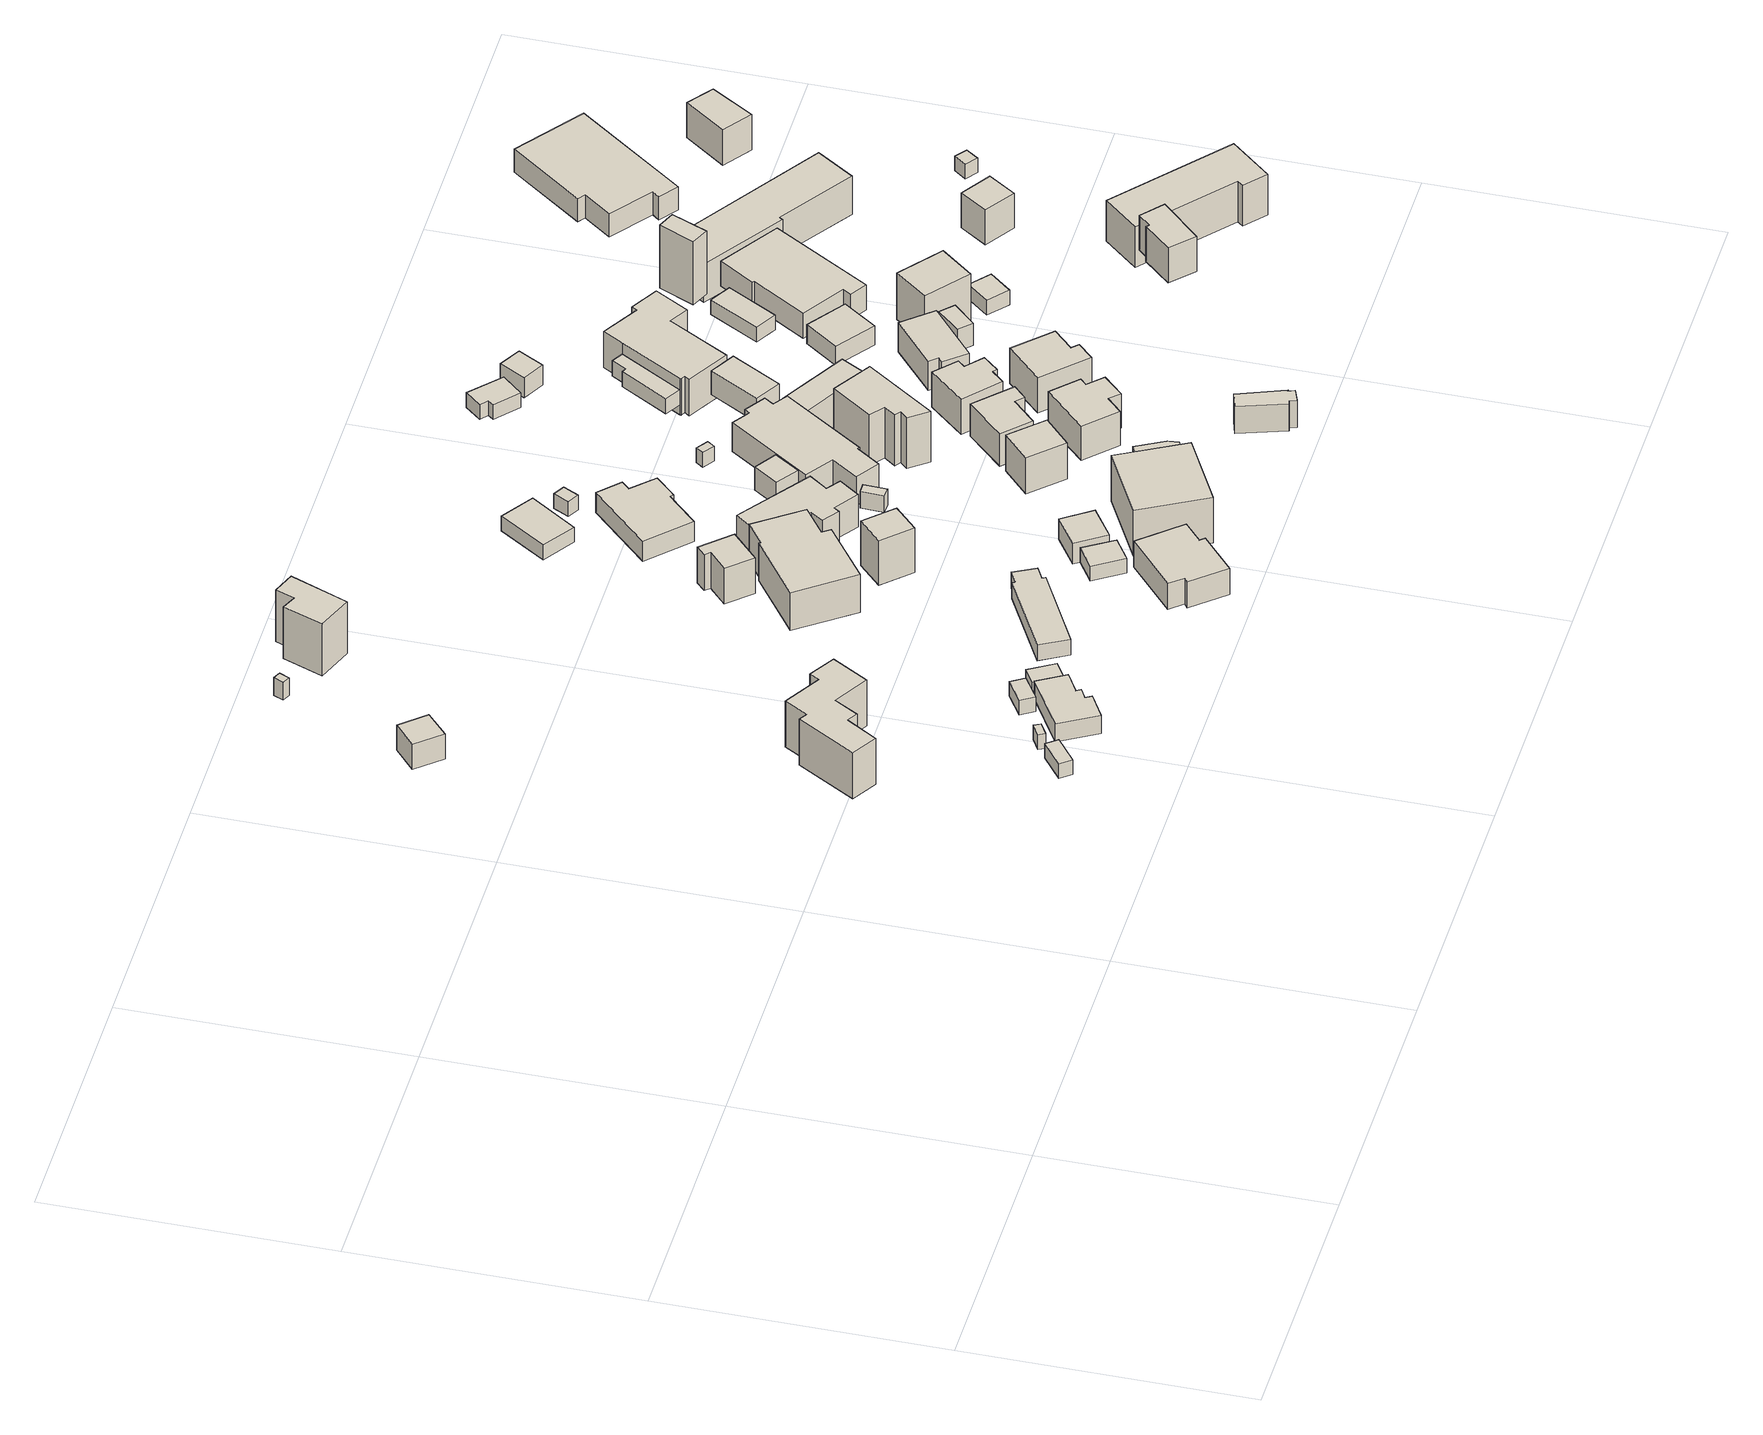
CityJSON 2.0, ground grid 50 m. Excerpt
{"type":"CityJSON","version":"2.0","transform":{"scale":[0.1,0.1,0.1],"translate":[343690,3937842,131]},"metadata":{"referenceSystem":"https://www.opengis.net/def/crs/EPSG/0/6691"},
"CityObjects":{
"building1":{"type":"Building","attributes":{"measuredHeight":5.7,"BuildingIDAttribute.prefecture":"14","BuildingIDAttribute.city":"14151","BuildingDetailAttribute.surveyYear":2015,"BuildingLandSlideRiskAttribute.description":"1","BuildingLandSlideRiskAttribute.areaType":"1"},"geometry":[{"type":"Solid","lod":"1","boundaries":[[[[0,1,2,3]],[[2,4,5,3]],[[1,6,4,2]],[[0,7,6,1]],[[3,5,7,0]],[[4,6,7,5]]]]}]},
"building2":{"type":"Building","attributes":{"measuredHeight":3.9,"BuildingIDAttribute.prefecture":"14","BuildingIDAttribute.city":"14151","BuildingDetailAttribute.surveyYear":2015},"geometry":[{"type":"Solid","lod":"1","boundaries":[[[[8,9,10,11]],[[10,12,13,11]],[[9,14,12,10]],[[8,15,14,9]],[[11,13,15,8]],[[12,14,15,13]]]]}]},
"building3":{"type":"Building","attributes":{"usage":"411","measuredHeight":11.5,"storeysAboveGround":2,"BuildingIDAttribute.prefecture":"14","BuildingIDAttribute.city":"14151","BuildingDetailAttribute.totalFloorArea":110.67,"BuildingDetailAttribute.buildingFootprintArea":55.34,"BuildingDetailAttribute.buildingStructureType":"601","BuildingDetailAttribute.buildingStructureOrgType":"1","BuildingDetailAttribute.orgUsage":"10","BuildingDetailAttribute.surveyYear":2015},"geometry":[{"type":"Solid","lod":"1","boundaries":[[[[16,17,18,19,20,21]],[[20,22,23,21]],[[19,24,22,20]],[[18,25,24,19]],[[17,26,25,18]],[[16,27,26,17]],[[21,23,27,16]],[[22,24,25,26,27,23]]]]}]},
"building4":{"type":"Building","attributes":{"usage":"411","measuredHeight":11.3,"storeysAboveGround":2,"BuildingIDAttribute.prefecture":"14","BuildingIDAttribute.city":"14151","BuildingDetailAttribute.totalFloorArea":228.34,"BuildingDetailAttribute.buildingFootprintArea":114.17,"BuildingDetailAttribute.buildingStructureType":"601","BuildingDetailAttribute.buildingStructureOrgType":"1","BuildingDetailAttribute.orgUsage":"10","BuildingDetailAttribute.surveyYear":2015,"BuildingLandSlideRiskAttribute.description":"1","BuildingLandSlideRiskAttribute.areaType":"1"},"geometry":[{"type":"Solid","lod":"1","boundaries":[[[[28,29,30,31,32,33,34,35,36,37,38,39]],[[38,40,41,39]],[[37,42,40,38]],[[36,43,42,37]],[[35,44,43,36]],[[34,45,44,35]],[[33,46,45,34]],[[32,47,46,33]],[[31,48,47,32]],[[30,49,48,31]],[[29,50,49,30]],[[28,51,50,29]],[[39,41,51,28]],[[40,42,43,44,45,46,47,48,49,50,51,41]]]]}]},
"building5":{"type":"Building","attributes":{"BuildingIDAttribute.prefecture":"14","BuildingIDAttribute.city":"14151","BuildingDetailAttribute.surveyYear":2015,"BuildingLandSlideRiskAttribute.description":"1","BuildingLandSlideRiskAttribute.areaType":"2"},"geometry":[{"type":"Solid","lod":"1","boundaries":[[[[52,53,54,55]],[[54,56,57,55]],[[53,58,56,54]],[[52,59,58,53]],[[55,57,59,52]],[[56,58,59,57]]]]}]},
"building6":{"type":"Building","attributes":{"BuildingIDAttribute.prefecture":"14","BuildingIDAttribute.city":"14151","BuildingDetailAttribute.surveyYear":2015,"BuildingLandSlideRiskAttribute.description":"1","BuildingLandSlideRiskAttribute.areaType":"1"},"geometry":[{"type":"Solid","lod":"1","boundaries":[[[[60,61,62,63]],[[62,64,65,63]],[[61,66,64,62]],[[60,67,66,61]],[[63,65,67,60]],[[64,66,67,65]]]]}]},
"building7":{"type":"Building","attributes":{"usage":"411","measuredHeight":7.3,"storeysAboveGround":2,"BuildingIDAttribute.prefecture":"14","BuildingIDAttribute.city":"14151","BuildingDetailAttribute.totalFloorArea":103.39,"BuildingDetailAttribute.buildingFootprintArea":51.69,"BuildingDetailAttribute.buildingStructureType":"601","BuildingDetailAttribute.buildingStructureOrgType":"1","BuildingDetailAttribute.orgUsage":"10","BuildingDetailAttribute.surveyYear":2015,"BuildingLandSlideRiskAttribute.description":"1","BuildingLandSlideRiskAttribute.areaType":"1"},"geometry":[{"type":"Solid","lod":"1","boundaries":[[[[68,69,70,71,72,73,74,75]],[[74,76,77,75]],[[73,78,76,74]],[[72,79,78,73]],[[71,80,79,72]],[[70,81,80,71]],[[69,82,81,70]],[[68,83,82,69]],[[75,77,83,68]],[[76,78,79,80,81,82,83,77]]]]}]},
"building8":{"type":"Building","attributes":{"measuredHeight":10,"BuildingIDAttribute.prefecture":"14","BuildingIDAttribute.city":"14151","BuildingDetailAttribute.surveyYear":2015,"BuildingLandSlideRiskAttribute.description":"1","BuildingLandSlideRiskAttribute.areaType":"1"},"geometry":[{"type":"Solid","lod":"1","boundaries":[[[[84,85,86,87]],[[86,88,89,87]],[[85,90,88,86]],[[84,91,90,85]],[[87,89,91,84]],[[88,90,91,89]]]]}]},
"building9":{"type":"Building","attributes":{"measuredHeight":4.5,"BuildingIDAttribute.prefecture":"14","BuildingIDAttribute.city":"14151","BuildingDetailAttribute.surveyYear":2015,"BuildingLandSlideRiskAttribute.description":"1","BuildingLandSlideRiskAttribute.areaType":"1"},"geometry":[{"type":"Solid","lod":"1","boundaries":[[[[92,93,94,95]],[[94,96,97,95]],[[93,98,96,94]],[[92,99,98,93]],[[95,97,99,92]],[[96,98,99,97]]]]}]},
"building10":{"type":"Building","attributes":{"usage":"411","measuredHeight":9.8,"storeysAboveGround":2,"BuildingIDAttribute.prefecture":"14","BuildingIDAttribute.city":"14151","BuildingDetailAttribute.totalFloorArea":288.07,"BuildingDetailAttribute.buildingFootprintArea":144.04,"BuildingDetailAttribute.buildingStructureType":"601","BuildingDetailAttribute.buildingStructureOrgType":"1","BuildingDetailAttribute.orgUsage":"10","BuildingDetailAttribute.surveyYear":2015},"geometry":[{"type":"Solid","lod":"1","boundaries":[[[[100,101,102,103,104,105,106,107]],[[106,108,109,107]],[[105,110,108,106]],[[104,111,110,105]],[[103,112,111,104]],[[102,113,112,103]],[[101,114,113,102]],[[100,115,114,101]],[[107,109,115,100]],[[108,110,111,112,113,114,115,109]]]]}]},
"building11":{"type":"Building","attributes":{"usage":"411","measuredHeight":7.9,"storeysAboveGround":1,"BuildingIDAttribute.prefecture":"14","BuildingIDAttribute.city":"14151","BuildingDetailAttribute.totalFloorArea":39.86,"BuildingDetailAttribute.buildingFootprintArea":39.86,"BuildingDetailAttribute.buildingStructureType":"610","BuildingDetailAttribute.buildingStructureOrgType":"2","BuildingDetailAttribute.orgUsage":"10","BuildingDetailAttribute.surveyYear":2015},"geometry":[{"type":"Solid","lod":"1","boundaries":[[[[116,117,118,119,120,121]],[[120,122,123,121]],[[119,124,122,120]],[[118,125,124,119]],[[117,126,125,118]],[[116,127,126,117]],[[121,123,127,116]],[[122,124,125,126,127,123]]]]}]},
"building12":{"type":"Building","attributes":{"usage":"451","measuredHeight":3.6,"storeysAboveGround":1,"BuildingIDAttribute.prefecture":"14","BuildingIDAttribute.city":"14151","BuildingDetailAttribute.totalFloorArea":149.16,"BuildingDetailAttribute.buildingFootprintArea":149.16,"BuildingDetailAttribute.buildingStructureType":"601","BuildingDetailAttribute.buildingStructureOrgType":"1","BuildingDetailAttribute.orgUsage":"200","BuildingDetailAttribute.surveyYear":2015},"geometry":[{"type":"Solid","lod":"1","boundaries":[[[[128,129,130,131,132,133,134,135]],[[134,136,137,135]],[[133,138,136,134]],[[132,139,138,133]],[[131,140,139,132]],[[130,141,140,131]],[[129,142,141,130]],[[128,143,142,129]],[[135,137,143,128]],[[136,138,139,140,141,142,143,137]]]]}]},
"building13":{"type":"Building","attributes":{"usage":"411","measuredHeight":10.4,"storeysAboveGround":1,"BuildingIDAttribute.prefecture":"14","BuildingIDAttribute.city":"14151","BuildingDetailAttribute.totalFloorArea":39.68,"BuildingDetailAttribute.buildingFootprintArea":39.68,"BuildingDetailAttribute.buildingStructureType":"601","BuildingDetailAttribute.buildingStructureOrgType":"1","BuildingDetailAttribute.orgUsage":"10","BuildingDetailAttribute.surveyYear":2015},"geometry":[{"type":"Solid","lod":"1","boundaries":[[[[144,145,146,147]],[[146,148,149,147]],[[145,150,148,146]],[[144,151,150,145]],[[147,149,151,144]],[[148,150,151,149]]]]}]},
"building14":{"type":"Building","attributes":{"usage":"411","measuredHeight":7.1,"storeysAboveGround":2,"BuildingIDAttribute.prefecture":"14","BuildingIDAttribute.city":"14151","BuildingDetailAttribute.totalFloorArea":178.8,"BuildingDetailAttribute.buildingFootprintArea":89.4,"BuildingDetailAttribute.buildingStructureType":"601","BuildingDetailAttribute.buildingStructureOrgType":"1","BuildingDetailAttribute.orgUsage":"10","BuildingDetailAttribute.surveyYear":2015},"geometry":[{"type":"Solid","lod":"1","boundaries":[[[[152,153,154,155,156,157,158,159]],[[158,160,161,159]],[[157,162,160,158]],[[156,163,162,157]],[[155,164,163,156]],[[154,165,164,155]],[[153,166,165,154]],[[152,167,166,153]],[[159,161,167,152]],[[160,162,163,164,165,166,167,161]]]]}]},
"building15":{"type":"Building","attributes":{"usage":"411","measuredHeight":3.2,"storeysAboveGround":1,"BuildingIDAttribute.prefecture":"14","BuildingIDAttribute.city":"14151","BuildingDetailAttribute.totalFloorArea":52.72,"BuildingDetailAttribute.buildingFootprintArea":52.72,"BuildingDetailAttribute.buildingStructureType":"601","BuildingDetailAttribute.buildingStructureOrgType":"1","BuildingDetailAttribute.orgUsage":"10","BuildingDetailAttribute.surveyYear":2015},"geometry":[{"type":"Solid","lod":"1","boundaries":[[[[168,169,170,171]],[[170,172,173,171]],[[169,174,172,170]],[[168,175,174,169]],[[171,173,175,168]],[[172,174,175,173]]]]}]},
"building16":{"type":"Building","attributes":{"usage":"411","measuredHeight":5.6,"storeysAboveGround":1,"BuildingIDAttribute.prefecture":"14","BuildingIDAttribute.city":"14151","BuildingDetailAttribute.totalFloorArea":103.7,"BuildingDetailAttribute.buildingFootprintArea":103.7,"BuildingDetailAttribute.buildingStructureType":"601","BuildingDetailAttribute.buildingStructureOrgType":"1","BuildingDetailAttribute.orgUsage":"10","BuildingDetailAttribute.surveyYear":2015},"geometry":[{"type":"Solid","lod":"1","boundaries":[[[[176,177,178,179,180,181,182,183]],[[182,184,185,183]],[[181,186,184,182]],[[180,187,186,181]],[[179,188,187,180]],[[178,189,188,179]],[[177,190,189,178]],[[176,191,190,177]],[[183,185,191,176]],[[184,186,187,188,189,190,191,185]]]]}]},
"building17":{"type":"Building","attributes":{"usage":"413","measuredHeight":7.2,"storeysAboveGround":1,"BuildingIDAttribute.prefecture":"14","BuildingIDAttribute.city":"14151","BuildingDetailAttribute.totalFloorArea":111.54,"BuildingDetailAttribute.buildingFootprintArea":111.54,"BuildingDetailAttribute.buildingStructureType":"601","BuildingDetailAttribute.buildingStructureOrgType":"1","BuildingDetailAttribute.orgUsage":"30","BuildingDetailAttribute.surveyYear":2015},"geometry":[{"type":"Solid","lod":"1","boundaries":[[[[192,193,194,195,196,197,198,199,200,201]],[[200,202,203,201]],[[199,204,202,200]],[[198,205,204,199]],[[197,206,205,198]],[[196,207,206,197]],[[195,208,207,196]],[[194,209,208,195]],[[193,210,209,194]],[[192,211,210,193]],[[201,203,211,192]],[[202,204,205,206,207,208,209,210,211,203]]]]}]},
"building18":{"type":"Building","attributes":{"BuildingIDAttribute.prefecture":"14","BuildingIDAttribute.city":"14151","BuildingDetailAttribute.surveyYear":2015},"geometry":[{"type":"Solid","lod":"1","boundaries":[[[[212,213,214,215]],[[214,216,217,215]],[[213,218,216,214]],[[212,219,218,213]],[[215,217,219,212]],[[216,218,219,217]]]]}]},
"building19":{"type":"Building","attributes":{"BuildingIDAttribute.prefecture":"14","BuildingIDAttribute.city":"14151","BuildingDetailAttribute.surveyYear":2015},"geometry":[{"type":"Solid","lod":"1","boundaries":[[[[220,221,222,223]],[[222,224,225,223]],[[221,226,224,222]],[[220,227,226,221]],[[223,225,227,220]],[[224,226,227,225]]]]}]},
"building20":{"type":"Building","attributes":{"measuredHeight":5.1,"BuildingIDAttribute.prefecture":"14","BuildingIDAttribute.city":"14151","BuildingDetailAttribute.surveyYear":2015},"geometry":[{"type":"Solid","lod":"1","boundaries":[[[[228,229,230,231]],[[230,232,233,231]],[[229,234,232,230]],[[228,235,234,229]],[[231,233,235,228]],[[232,234,235,233]]]]}]},
"building21":{"type":"Building","attributes":{"measuredHeight":4,"BuildingIDAttribute.prefecture":"14","BuildingIDAttribute.city":"14151","BuildingDetailAttribute.surveyYear":2015},"geometry":[{"type":"Solid","lod":"1","boundaries":[[[[236,237,238,239]],[[238,240,241,239]],[[237,242,240,238]],[[236,243,242,237]],[[239,241,243,236]],[[240,242,243,241]]]]}]},
"building22":{"type":"Building","attributes":{"measuredHeight":5.6,"BuildingIDAttribute.prefecture":"14","BuildingIDAttribute.city":"14151","BuildingDetailAttribute.surveyYear":2015},"geometry":[{"type":"Solid","lod":"1","boundaries":[[[[244,245,246,247]],[[246,248,249,247]],[[245,250,248,246]],[[244,251,250,245]],[[247,249,251,244]],[[248,250,251,249]]]]}]},
"building23":{"type":"Building","attributes":{"usage":"413","measuredHeight":11.1,"storeysAboveGround":1,"BuildingIDAttribute.prefecture":"14","BuildingIDAttribute.city":"14151","BuildingDetailAttribute.totalFloorArea":148.07,"BuildingDetailAttribute.buildingFootprintArea":148.07,"BuildingDetailAttribute.buildingStructureType":"601","BuildingDetailAttribute.buildingStructureOrgType":"1","BuildingDetailAttribute.orgUsage":"30","BuildingDetailAttribute.surveyYear":2015},"geometry":[{"type":"Solid","lod":"1","boundaries":[[[[252,253,254,255]],[[254,256,257,255]],[[253,258,256,254]],[[252,259,258,253]],[[255,257,259,252]],[[256,258,259,257]]]]}]},
"building24":{"type":"Building","attributes":{"BuildingIDAttribute.prefecture":"14","BuildingIDAttribute.city":"14151","BuildingDetailAttribute.surveyYear":2015},"geometry":[{"type":"Solid","lod":"1","boundaries":[[[[260,261,262,263]],[[262,264,265,263]],[[261,266,264,262]],[[260,267,266,261]],[[263,265,267,260]],[[264,266,267,265]]]]}]},
"building25":{"type":"Building","attributes":{"usage":"411","measuredHeight":8.3,"storeysAboveGround":2,"BuildingIDAttribute.prefecture":"14","BuildingIDAttribute.city":"14151","BuildingDetailAttribute.totalFloorArea":370.63,"BuildingDetailAttribute.buildingFootprintArea":185.32,"BuildingDetailAttribute.buildingStructureType":"601","BuildingDetailAttribute.buildingStructureOrgType":"1","BuildingDetailAttribute.orgUsage":"10","BuildingDetailAttribute.surveyYear":2015},"geometry":[{"type":"Solid","lod":"1","boundaries":[[[[268,269,270,271,272,273,274,275,276,277,278,279]],[[278,280,281,279]],[[277,282,280,278]],[[276,283,282,277]],[[275,284,283,276]],[[274,285,284,275]],[[273,286,285,274]],[[272,287,286,273]],[[271,288,287,272]],[[270,289,288,271]],[[269,290,289,270]],[[268,291,290,269]],[[279,281,291,268]],[[280,282,283,284,285,286,287,288,289,290,291,281]]]]}]},
"building26":{"type":"Building","attributes":{"usage":"413","measuredHeight":5.2,"storeysAboveGround":1,"BuildingIDAttribute.prefecture":"14","BuildingIDAttribute.city":"14151","BuildingDetailAttribute.totalFloorArea":33,"BuildingDetailAttribute.buildingFootprintArea":33,"BuildingDetailAttribute.buildingStructureType":"601","BuildingDetailAttribute.buildingStructureOrgType":"1","BuildingDetailAttribute.orgUsage":"30","BuildingDetailAttribute.surveyYear":2015},"geometry":[{"type":"Solid","lod":"1","boundaries":[[[[292,293,294,295,296]],[[295,297,298,296]],[[294,299,297,295]],[[293,300,299,294]],[[292,301,300,293]],[[296,298,301,292]],[[297,299,300,301,298]]]]}]},
"building27":{"type":"Building","attributes":{"usage":"411","measuredHeight":7.7,"storeysAboveGround":2,"BuildingIDAttribute.prefecture":"14","BuildingIDAttribute.city":"14151","BuildingDetailAttribute.totalFloorArea":69.1,"BuildingDetailAttribute.buildingFootprintArea":34.55,"BuildingDetailAttribute.buildingStructureType":"601","BuildingDetailAttribute.buildingStructureOrgType":"1","BuildingDetailAttribute.orgUsage":"10","BuildingDetailAttribute.surveyYear":2015},"geometry":[{"type":"Solid","lod":"1","boundaries":[[[[302,303,304,305]],[[304,306,307,305]],[[303,308,306,304]],[[302,309,308,303]],[[305,307,309,302]],[[306,308,309,307]]]]}]},
"building28":{"type":"Building","attributes":{"usage":"411","measuredHeight":11.1,"storeysAboveGround":1,"BuildingIDAttribute.prefecture":"14","BuildingIDAttribute.city":"14151","BuildingDetailAttribute.totalFloorArea":78.37,"BuildingDetailAttribute.buildingFootprintArea":78.37,"BuildingDetailAttribute.buildingStructureType":"601","BuildingDetailAttribute.buildingStructureOrgType":"1","BuildingDetailAttribute.orgUsage":"10","BuildingDetailAttribute.surveyYear":2015},"geometry":[{"type":"Solid","lod":"1","boundaries":[[[[310,311,312,313,314,315,316,317]],[[316,318,319,317]],[[315,320,318,316]],[[314,321,320,315]],[[313,322,321,314]],[[312,323,322,313]],[[311,324,323,312]],[[310,325,324,311]],[[317,319,325,310]],[[318,320,321,322,323,324,325,319]]]]}]},
"building29":{"type":"Building","attributes":{"usage":"451","storeysAboveGround":2,"BuildingIDAttribute.prefecture":"14","BuildingIDAttribute.city":"14151","BuildingDetailAttribute.totalFloorArea":44.93,"BuildingDetailAttribute.buildingFootprintArea":22.46,"BuildingDetailAttribute.buildingStructureType":"601","BuildingDetailAttribute.buildingStructureOrgType":"1","BuildingDetailAttribute.orgUsage":"200","BuildingDetailAttribute.surveyYear":2015},"geometry":[{"type":"Solid","lod":"1","boundaries":[[[[326,327,328,329,330,331]],[[330,332,333,331]],[[329,334,332,330]],[[328,335,334,329]],[[327,336,335,328]],[[326,337,336,327]],[[331,333,337,326]],[[332,334,335,336,337,333]]]]}]},
"building30":{"type":"Building","attributes":{"usage":"411","measuredHeight":7.7,"storeysAboveGround":2,"BuildingIDAttribute.prefecture":"14","BuildingIDAttribute.city":"14151","BuildingDetailAttribute.totalFloorArea":94.24,"BuildingDetailAttribute.buildingFootprintArea":47.12,"BuildingDetailAttribute.buildingStructureType":"601","BuildingDetailAttribute.buildingStructureOrgType":"1","BuildingDetailAttribute.orgUsage":"10","BuildingDetailAttribute.surveyYear":2015},"geometry":[{"type":"Solid","lod":"1","boundaries":[[[[338,339,340,341]],[[340,342,343,341]],[[339,344,342,340]],[[338,345,344,339]],[[341,343,345,338]],[[342,344,345,343]]]]}]},
"building31":{"type":"Building","attributes":{"usage":"411","measuredHeight":7.6,"storeysAboveGround":2,"BuildingIDAttribute.prefecture":"14","BuildingIDAttribute.city":"14151","BuildingDetailAttribute.totalFloorArea":86.16,"BuildingDetailAttribute.buildingFootprintArea":43.08,"BuildingDetailAttribute.buildingStructureType":"601","BuildingDetailAttribute.buildingStructureOrgType":"1","BuildingDetailAttribute.orgUsage":"10","BuildingDetailAttribute.surveyYear":2015},"geometry":[{"type":"Solid","lod":"1","boundaries":[[[[346,347,348,349,350,351]],[[350,352,353,351]],[[349,354,352,350]],[[348,355,354,349]],[[347,356,355,348]],[[346,357,356,347]],[[351,353,357,346]],[[352,354,355,356,357,353]]]]}]},
"building32":{"type":"Building","attributes":{"usage":"411","measuredHeight":5.2,"storeysAboveGround":2,"BuildingIDAttribute.prefecture":"14","BuildingIDAttribute.city":"14151","BuildingDetailAttribute.totalFloorArea":85.02,"BuildingDetailAttribute.buildingFootprintArea":42.51,"BuildingDetailAttribute.buildingStructureType":"601","BuildingDetailAttribute.buildingStructureOrgType":"1","BuildingDetailAttribute.orgUsage":"10","BuildingDetailAttribute.surveyYear":2015},"geometry":[{"type":"Solid","lod":"1","boundaries":[[[[358,359,360,361]],[[360,362,363,361]],[[359,364,362,360]],[[358,365,364,359]],[[361,363,365,358]],[[362,364,365,363]]]]}]},
"building33":{"type":"Building","attributes":{"usage":"411","measuredHeight":7.5,"storeysAboveGround":2,"BuildingIDAttribute.prefecture":"14","BuildingIDAttribute.city":"14151","BuildingDetailAttribute.totalFloorArea":114.32,"BuildingDetailAttribute.buildingFootprintArea":57.16,"BuildingDetailAttribute.buildingStructureType":"601","BuildingDetailAttribute.buildingStructureOrgType":"1","BuildingDetailAttribute.orgUsage":"10","BuildingDetailAttribute.surveyYear":2015},"geometry":[{"type":"Solid","lod":"1","boundaries":[[[[366,367,368,369,370,371,372,373]],[[372,374,375,373]],[[371,376,374,372]],[[370,377,376,371]],[[369,378,377,370]],[[368,379,378,369]],[[367,380,379,368]],[[366,381,380,367]],[[373,375,381,366]],[[374,376,377,378,379,380,381,375]]]]}]},
"building34":{"type":"Building","attributes":{"measuredHeight":3.8,"BuildingIDAttribute.prefecture":"14","BuildingIDAttribute.city":"14151","BuildingDetailAttribute.surveyYear":2015},"geometry":[{"type":"Solid","lod":"1","boundaries":[[[[382,383,384,385,386,387]],[[386,388,389,387]],[[385,390,388,386]],[[384,391,390,385]],[[383,392,391,384]],[[382,393,392,383]],[[387,389,393,382]],[[388,390,391,392,393,389]]]]}]},
"building35":{"type":"Building","attributes":{"usage":"411","measuredHeight":4.6,"storeysAboveGround":1,"BuildingIDAttribute.prefecture":"14","BuildingIDAttribute.city":"14151","BuildingDetailAttribute.totalFloorArea":17.77,"BuildingDetailAttribute.buildingFootprintArea":17.77,"BuildingDetailAttribute.buildingStructureType":"601","BuildingDetailAttribute.buildingStructureOrgType":"1","BuildingDetailAttribute.orgUsage":"10","BuildingDetailAttribute.surveyYear":2015},"geometry":[{"type":"Solid","lod":"1","boundaries":[[[[394,395,396,397]],[[396,398,399,397]],[[395,400,398,396]],[[394,401,400,395]],[[397,399,401,394]],[[398,400,401,399]]]]}]},
"building36":{"type":"Building","attributes":{"usage":"411","measuredHeight":8.4,"storeysAboveGround":2,"BuildingIDAttribute.prefecture":"14","BuildingIDAttribute.city":"14151","BuildingDetailAttribute.totalFloorArea":90.02,"BuildingDetailAttribute.buildingFootprintArea":45.01,"BuildingDetailAttribute.buildingStructureType":"601","BuildingDetailAttribute.buildingStructureOrgType":"1","BuildingDetailAttribute.orgUsage":"10","BuildingDetailAttribute.surveyYear":2015},"geometry":[{"type":"Solid","lod":"1","boundaries":[[[[402,403,404,405,406,407,408,409]],[[408,410,411,409]],[[407,412,410,408]],[[406,413,412,407]],[[405,414,413,406]],[[404,415,414,405]],[[403,416,415,404]],[[402,417,416,403]],[[409,411,417,402]],[[410,412,413,414,415,416,417,411]]]]}]},
"building37":{"type":"Building","attributes":{"usage":"411","measuredHeight":8.9,"storeysAboveGround":2,"BuildingIDAttribute.prefecture":"14","BuildingIDAttribute.city":"14151","BuildingDetailAttribute.totalFloorArea":272.7,"BuildingDetailAttribute.buildingFootprintArea":136.35,"BuildingDetailAttribute.buildingStructureType":"601","BuildingDetailAttribute.buildingStructureOrgType":"1","BuildingDetailAttribute.orgUsage":"10","BuildingDetailAttribute.surveyYear":2015,"BuildingLandSlideRiskAttribute.description":"1","BuildingLandSlideRiskAttribute.areaType":"1"},"geometry":[{"type":"Solid","lod":"1","boundaries":[[[[418,419,420,421,422,423,424,425,426,427,428,429]],[[428,430,431,429]],[[427,432,430,428]],[[426,433,432,427]],[[425,434,433,426]],[[424,435,434,425]],[[423,436,435,424]],[[422,437,436,423]],[[421,438,437,422]],[[420,439,438,421]],[[419,440,439,420]],[[418,441,440,419]],[[429,431,441,418]],[[430,432,433,434,435,436,437,438,439,440,441,431]]]]}]},
"building38":{"type":"Building","attributes":{"usage":"411","measuredHeight":6,"storeysAboveGround":2,"BuildingIDAttribute.prefecture":"14","BuildingIDAttribute.city":"14151","BuildingDetailAttribute.totalFloorArea":53.98,"BuildingDetailAttribute.buildingFootprintArea":26.99,"BuildingDetailAttribute.buildingStructureType":"601","BuildingDetailAttribute.buildingStructureOrgType":"1","BuildingDetailAttribute.orgUsage":"10","BuildingDetailAttribute.surveyYear":2015},"geometry":[{"type":"Solid","lod":"1","boundaries":[[[[442,443,444,445,446,447,448,449]],[[448,450,451,449]],[[447,452,450,448]],[[446,453,452,447]],[[445,454,453,446]],[[444,455,454,445]],[[443,456,455,444]],[[442,457,456,443]],[[449,451,457,442]],[[450,452,453,454,455,456,457,451]]]]}]},
"building39":{"type":"Building","attributes":{"usage":"411","measuredHeight":7.5,"storeysAboveGround":2,"BuildingIDAttribute.prefecture":"14","BuildingIDAttribute.city":"14151","BuildingDetailAttribute.totalFloorArea":109.25,"BuildingDetailAttribute.buildingFootprintArea":54.63,"BuildingDetailAttribute.buildingStructureType":"601","BuildingDetailAttribute.buildingStructureOrgType":"1","BuildingDetailAttribute.orgUsage":"10","BuildingDetailAttribute.surveyYear":2015},"geometry":[{"type":"Solid","lod":"1","boundaries":[[[[458,459,460,461,462,463]],[[462,464,465,463]],[[461,466,464,462]],[[460,467,466,461]],[[459,468,467,460]],[[458,469,468,459]],[[463,465,469,458]],[[464,466,467,468,469,465]]]]}]},
"building40":{"type":"Building","attributes":{"usage":"411","measuredHeight":7.9,"storeysAboveGround":2,"BuildingIDAttribute.prefecture":"14","BuildingIDAttribute.city":"14151","BuildingDetailAttribute.totalFloorArea":108.61,"BuildingDetailAttribute.buildingFootprintArea":54.31,"BuildingDetailAttribute.buildingStructureType":"601","BuildingDetailAttribute.buildingStructureOrgType":"1","BuildingDetailAttribute.orgUsage":"10","BuildingDetailAttribute.surveyYear":2015},"geometry":[{"type":"Solid","lod":"1","boundaries":[[[[470,471,472,473,474,475]],[[474,476,477,475]],[[473,478,476,474]],[[472,479,478,473]],[[471,480,479,472]],[[470,481,480,471]],[[475,477,481,470]],[[476,478,479,480,481,477]]]]}]},
"building41":{"type":"Building","attributes":{"usage":"411","measuredHeight":5.6,"storeysAboveGround":2,"BuildingIDAttribute.prefecture":"14","BuildingIDAttribute.city":"14151","BuildingDetailAttribute.totalFloorArea":80.73,"BuildingDetailAttribute.buildingFootprintArea":40.37,"BuildingDetailAttribute.buildingStructureType":"601","BuildingDetailAttribute.buildingStructureOrgType":"1","BuildingDetailAttribute.orgUsage":"10","BuildingDetailAttribute.surveyYear":2015},"geometry":[{"type":"Solid","lod":"1","boundaries":[[[[482,483,484,485]],[[484,486,487,485]],[[483,488,486,484]],[[482,489,488,483]],[[485,487,489,482]],[[486,488,489,487]]]]}]},
"building42":{"type":"Building","attributes":{"usage":"411","measuredHeight":5.4,"storeysAboveGround":2,"BuildingIDAttribute.prefecture":"14","BuildingIDAttribute.city":"14151","BuildingDetailAttribute.totalFloorArea":23.26,"BuildingDetailAttribute.buildingFootprintArea":11.63,"BuildingDetailAttribute.buildingStructureType":"601","BuildingDetailAttribute.buildingStructureOrgType":"1","BuildingDetailAttribute.orgUsage":"10","BuildingDetailAttribute.surveyYear":2015},"geometry":[{"type":"Solid","lod":"1","boundaries":[[[[490,491,492,493]],[[492,494,495,493]],[[491,496,494,492]],[[490,497,496,491]],[[493,495,497,490]],[[494,496,497,495]]]]}]},
"building43":{"type":"Building","attributes":{"BuildingIDAttribute.prefecture":"14","BuildingIDAttribute.city":"14151","BuildingDetailAttribute.surveyYear":2015,"BuildingLandSlideRiskAttribute.description":"1","BuildingLandSlideRiskAttribute.areaType":"1"},"geometry":[{"type":"Solid","lod":"1","boundaries":[[[[498,499,500,501]],[[500,502,503,501]],[[499,504,502,500]],[[498,505,504,499]],[[501,503,505,498]],[[502,504,505,503]]]]}]},
"building44":{"type":"Building","attributes":{"usage":"411","measuredHeight":11.1,"storeysAboveGround":2,"BuildingIDAttribute.prefecture":"14","BuildingIDAttribute.city":"14151","BuildingDetailAttribute.totalFloorArea":94,"BuildingDetailAttribute.buildingFootprintArea":47,"BuildingDetailAttribute.buildingStructureType":"601","BuildingDetailAttribute.buildingStructureOrgType":"1","BuildingDetailAttribute.orgUsage":"10","BuildingDetailAttribute.surveyYear":2015},"geometry":[{"type":"Solid","lod":"1","boundaries":[[[[506,507,508,509]],[[508,510,511,509]],[[507,512,510,508]],[[506,513,512,507]],[[509,511,513,506]],[[510,512,513,511]]]]}]},
"building45":{"type":"Building","attributes":{"usage":"415","measuredHeight":7,"storeysAboveGround":2,"BuildingIDAttribute.prefecture":"14","BuildingIDAttribute.city":"14151","BuildingDetailAttribute.totalFloorArea":321.33,"BuildingDetailAttribute.buildingFootprintArea":160.67,"BuildingDetailAttribute.buildingStructureType":"601","BuildingDetailAttribute.buildingStructureOrgType":"1","BuildingDetailAttribute.orgUsage":"50","BuildingDetailAttribute.surveyYear":2015,"BuildingLandSlideRiskAttribute.description":"1","BuildingLandSlideRiskAttribute.areaType":"1"},"geometry":[{"type":"Solid","lod":"1","boundaries":[[[[514,515,516,517,518,519,520,521]],[[520,522,523,521]],[[519,524,522,520]],[[518,525,524,519]],[[517,526,525,518]],[[516,527,526,517]],[[515,528,527,516]],[[514,529,528,515]],[[521,523,529,514]],[[522,524,525,526,527,528,529,523]]]]}]},
"building46":{"type":"Building","attributes":{"BuildingIDAttribute.prefecture":"14","BuildingIDAttribute.city":"14151","BuildingDetailAttribute.surveyYear":2015},"geometry":[{"type":"Solid","lod":"1","boundaries":[[[[530,531,532,533]],[[532,534,535,533]],[[531,536,534,532]],[[530,537,536,531]],[[533,535,537,530]],[[534,536,537,535]]]]}]},
"building47":{"type":"Building","attributes":{"measuredHeight":16.3,"BuildingIDAttribute.prefecture":"14","BuildingIDAttribute.city":"14151","BuildingDetailAttribute.surveyYear":2015,"BuildingLandSlideRiskAttribute.description":"1","BuildingLandSlideRiskAttribute.areaType":"1"},"geometry":[{"type":"Solid","lod":"1","boundaries":[[[[538,539,540,541]],[[540,542,543,541]],[[539,544,542,540]],[[538,545,544,539]],[[541,543,545,538]],[[542,544,545,543]]]]}]},
"building48":{"type":"Building","attributes":{"usage":"415","measuredHeight":10.5,"storeysAboveGround":2,"BuildingIDAttribute.prefecture":"14","BuildingIDAttribute.city":"14151","BuildingDetailAttribute.totalFloorArea":367.15,"BuildingDetailAttribute.buildingFootprintArea":183.58,"BuildingDetailAttribute.buildingStructureType":"601","BuildingDetailAttribute.buildingStructureOrgType":"1","BuildingDetailAttribute.orgUsage":"50","BuildingDetailAttribute.surveyYear":2015,"BuildingLandSlideRiskAttribute.description":"1","BuildingLandSlideRiskAttribute.areaType":"1"},"geometry":[{"type":"Solid","lod":"1","boundaries":[[[[546,547,548,549,550,551]],[[550,552,553,551]],[[549,554,552,550]],[[548,555,554,549]],[[547,556,555,548]],[[546,557,556,547]],[[551,553,557,546]],[[552,554,555,556,557,553]]]]}]},
"building49":{"type":"Building","attributes":{"usage":"451","measuredHeight":7.8,"storeysAboveGround":1,"BuildingIDAttribute.prefecture":"14","BuildingIDAttribute.city":"14151","BuildingDetailAttribute.totalFloorArea":39.34,"BuildingDetailAttribute.buildingFootprintArea":39.34,"BuildingDetailAttribute.buildingStructureType":"601","BuildingDetailAttribute.buildingStructureOrgType":"1","BuildingDetailAttribute.orgUsage":"200","BuildingDetailAttribute.surveyYear":2015},"geometry":[{"type":"Solid","lod":"1","boundaries":[[[[558,559,560,561,562,563]],[[562,564,565,563]],[[561,566,564,562]],[[560,567,566,561]],[[559,568,567,560]],[[558,569,568,559]],[[563,565,569,558]],[[564,566,567,568,569,565]]]]}]},
"building50":{"type":"Building","attributes":{"usage":"411","measuredHeight":7.8,"storeysAboveGround":1,"BuildingIDAttribute.prefecture":"14","BuildingIDAttribute.city":"14151","BuildingDetailAttribute.totalFloorArea":36.02,"BuildingDetailAttribute.buildingFootprintArea":36.02,"BuildingDetailAttribute.buildingStructureType":"610","BuildingDetailAttribute.buildingStructureOrgType":"2","BuildingDetailAttribute.orgUsage":"10","BuildingDetailAttribute.surveyYear":2015},"geometry":[{"type":"Solid","lod":"1","boundaries":[[[[570,571,572,573]],[[572,574,575,573]],[[571,576,574,572]],[[570,577,576,571]],[[573,575,577,570]],[[574,576,577,575]]]]}]},
"building51":{"type":"Building","attributes":{"usage":"451","measuredHeight":9.5,"storeysAboveGround":1,"BuildingIDAttribute.prefecture":"14","BuildingIDAttribute.city":"14151","BuildingDetailAttribute.totalFloorArea":164.73,"BuildingDetailAttribute.buildingFootprintArea":164.73,"BuildingDetailAttribute.buildingStructureType":"601","BuildingDetailAttribute.buildingStructureOrgType":"1","BuildingDetailAttribute.orgUsage":"200","BuildingDetailAttribute.surveyYear":2015,"BuildingLandSlideRiskAttribute.description":"1","BuildingLandSlideRiskAttribute.areaType":"1"},"geometry":[{"type":"Solid","lod":"1","boundaries":[[[[578,579,580,581,582,583]],[[582,584,585,583]],[[581,586,584,582]],[[580,587,586,581]],[[579,588,587,580]],[[578,589,588,579]],[[583,585,589,578]],[[584,586,587,588,589,585]]]]}]},
"building52":{"type":"Building","attributes":{"usage":"413","measuredHeight":8.5,"storeysAboveGround":1,"BuildingIDAttribute.prefecture":"14","BuildingIDAttribute.city":"14151","BuildingDetailAttribute.totalFloorArea":248.83,"BuildingDetailAttribute.buildingFootprintArea":248.83,"BuildingDetailAttribute.buildingStructureType":"601","BuildingDetailAttribute.buildingStructureOrgType":"1","BuildingDetailAttribute.orgUsage":"30","BuildingDetailAttribute.surveyYear":2015,"BuildingLandSlideRiskAttribute.description":"1","BuildingLandSlideRiskAttribute.areaType":"1"},"geometry":[{"type":"Solid","lod":"1","boundaries":[[[[590,591,592,593,594,595,596,597]],[[596,598,599,597]],[[595,600,598,596]],[[594,601,600,595]],[[593,602,601,594]],[[592,603,602,593]],[[591,604,603,592]],[[590,605,604,591]],[[597,599,605,590]],[[598,600,601,602,603,604,605,599]]]]}]},
"building53":{"type":"Building","attributes":{"usage":"413","measuredHeight":8,"storeysAboveGround":1,"BuildingIDAttribute.prefecture":"14","BuildingIDAttribute.city":"14151","BuildingDetailAttribute.totalFloorArea":40.44,"BuildingDetailAttribute.buildingFootprintArea":40.44,"BuildingDetailAttribute.buildingStructureType":"601","BuildingDetailAttribute.buildingStructureOrgType":"1","BuildingDetailAttribute.orgUsage":"30","BuildingDetailAttribute.surveyYear":2015,"BuildingLandSlideRiskAttribute.description":"1","BuildingLandSlideRiskAttribute.areaType":"1"},"geometry":[{"type":"Solid","lod":"1","boundaries":[[[[606,607,608,609]],[[608,610,611,609]],[[607,612,610,608]],[[606,613,612,607]],[[609,611,613,606]],[[610,612,613,611]]]]}]},
"building54":{"type":"Building","attributes":{"BuildingIDAttribute.prefecture":"14","BuildingIDAttribute.city":"14151","BuildingDetailAttribute.surveyYear":2015},"geometry":[{"type":"Solid","lod":"1","boundaries":[[[[614,615,616,617]],[[616,618,619,617]],[[615,620,618,616]],[[614,621,620,615]],[[617,619,621,614]],[[618,620,621,619]]]]}]}
},
"vertices":[
[3,1012,593],[44,1048,593],[82,1005,593],[41,968,593],[82,1005,644],[41,968,644],[44,1048,644],[3,1012,644],
[107,1255,623],[99,1237,623],[85,1243,623],[93,1261,623],[85,1243,659],[93,1261,659],[99,1237,659],[107,1255,659],
[240,1265,598],[253,1298,598],[292,1283,598],[252,1181,598],[188,1206,598],[215,1276,598],[188,1206,704],[215,1276,704],[252,1181,704],[292,1283,704],[253,1298,704],[240,1265,704],
[540,505,287],[564,546,287],[629,508,287],[639,525,287],[684,498,287],[646,434,287],[585,470,287],[560,428,287],[542,439,287],[509,385,287],[465,411,287],[526,514,287],[465,411,381],[526,514,381],[509,385,381],[542,439,381],[560,428,381],[585,470,381],[646,434,381],[684,498,381],[639,525,381],[629,508,381],[564,546,381],[540,505,381],
[745,146,159],[789,180,159],[804,161,159],[760,127,159],[804,161,189],[760,127,189],[789,180,189],[745,146,189],
[829,209,159],[835,198,159],[813,185,159],[807,196,159],[813,185,189],[807,196,189],[835,198,189],[829,209,189],
[931,233,156],[960,185,156],[924,164,156],[929,156,156],[911,146,156],[917,135,156],[874,110,156],[835,175,156],[874,110,193],[835,175,193],[917,135,193],[911,146,193],[929,156,193],[924,164,193],[960,185,193],[931,233,193],
[927,273,157],[942,250,157],[900,223,157],[885,246,157],[900,223,187],[885,246,187],[942,250,187],[927,273,187],
[966,256,154],[993,212,154],[964,194,154],[937,238,154],[964,194,184],[937,238,184],[993,212,184],[966,256,184],
[1068,599,243],[970,527,243],[899,623,243],[1007,702,243],[1009,699,243],[1049,728,243],[1107,649,243],[1058,613,243],[1107,649,320],[1058,613,320],[1049,728,320],[1009,699,320],[1007,702,320],[899,623,320],[970,527,320],[1068,599,320],
[959,768,252],[951,777,252],[967,792,252],[1013,743,252],[964,697,252],[926,738,252],[964,697,325],[926,738,325],[1013,743,325],[967,792,325],[951,777,325],[959,768,325],
[1034,255,148],[1175,332,148],[1178,327,148],[1200,339,148],[1220,301,148],[1198,289,148],[1201,283,148],[1061,207,148],[1201,283,180],[1061,207,180],[1198,289,180],[1220,301,180],[1200,339,180],[1178,327,180],[1175,332,180],[1034,255,180],
[1191,524,190],[1150,484,190],[1105,531,190],[1146,571,190],[1105,531,281],[1146,571,281],[1150,484,281],[1191,524,281],
[1242,67,136],[1223,90,136],[1312,168,136],[1374,98,136],[1340,68,136],[1347,60,136],[1283,4,136],[1234,61,136],[1283,4,189],[1234,61,189],[1347,60,189],[1340,68,189],[1374,98,189],[1312,168,189],[1223,90,189],[1242,67,189],
[1012,1123,256],[1068,1086,256],[1013,1004,256],[958,1041,256],[1013,1004,286],[958,1041,286],[1068,1086,286],[1012,1123,286],
[1122,943,250],[1159,906,250],[1124,870,250],[1119,875,250],[1068,823,250],[1000,889,250],[1100,991,250],[1135,957,250],[1100,991,291],[1135,957,291],[1000,889,291],[1068,823,291],[1119,875,291],[1124,870,291],[1159,906,291],[1122,943,291],
[1232,675,217],[1209,643,217],[1232,626,217],[1206,590,217],[1165,619,217],[1158,609,217],[1130,630,217],[1145,651,217],[1067,707,217],[1109,764,217],[1067,707,283],[1109,764,283],[1145,651,283],[1130,630,283],[1158,609,283],[1165,619,283],[1206,590,283],[1232,626,283],[1209,643,283],[1232,675,283],
[1259,225,138],[1300,252,138],[1333,201,138],[1292,174,138],[1333,201,168],[1292,174,168],[1300,252,168],[1259,225,168],
[1110,1046,253],[1096,1019,253],[1076,1030,253],[1090,1057,253],[1076,1030,283],[1090,1057,283],[1096,1019,283],[1110,1046,283],
[1387,250,134],[1333,213,134],[1298,264,134],[1352,300,134],[1298,264,176],[1352,300,176],[1333,213,176],[1387,250,176],
[1264,602,207],[1282,602,207],[1281,561,207],[1263,562,207],[1281,561,241],[1263,562,241],[1282,602,241],[1264,602,241],
[1256,772,216],[1294,747,216],[1265,703,216],[1227,729,216],[1265,703,263],[1227,729,263],[1294,747,263],[1256,772,263],
[1482,248,120],[1544,133,120],[1420,66,120],[1357,180,120],[1420,66,213],[1357,180,213],[1544,133,213],[1482,248,213],
[1295,877,220],[1315,863,220],[1306,850,220],[1286,864,220],[1306,850,250],[1286,864,250],[1315,863,250],[1295,877,250],
[1343,626,202],[1314,584,202],[1274,611,202],[1306,657,202],[1259,689,202],[1357,834,202],[1387,814,202],[1393,823,202],[1429,799,202],[1418,783,202],[1443,766,202],[1346,623,202],[1443,766,261],[1346,623,261],[1418,783,261],[1429,799,261],[1393,823,261],[1387,814,261],[1357,834,261],[1259,689,261],[1306,657,261],[1274,611,261],[1314,584,261],[1343,626,261],
[1573,236,115],[1600,186,115],[1602,167,115],[1554,144,115],[1526,213,115],[1554,144,161],[1526,213,161],[1602,167,161],[1600,186,161],[1573,236,161],
[1519,429,115],[1571,375,115],[1523,330,115],[1471,384,115],[1523,330,189],[1471,384,189],[1571,375,189],[1519,429,189],
[1434,569,159],[1446,582,159],[1436,589,159],[1451,609,159],[1426,628,159],[1476,699,159],[1544,657,159],[1459,536,159],[1544,657,263],[1459,536,263],[1476,699,263],[1426,628,263],[1451,609,263],[1436,589,263],[1446,582,263],[1434,569,263],
[1303,1218,241],[1290,1229,241],[1314,1257,241],[1367,1209,241],[1335,1173,241],[1295,1208,241],[1335,1173,271],[1295,1208,271],[1367,1209,271],[1314,1257,271],[1290,1229,271],[1303,1218,271],
[1430,732,173],[1455,776,173],[1572,709,173],[1548,666,173],[1572,709,245],[1548,666,245],[1455,776,245],[1430,732,245],
[1572,398,115],[1528,441,115],[1589,505,115],[1648,447,115],[1626,425,115],[1612,438,115],[1626,425,181],[1612,438,181],[1648,447,181],[1589,505,181],[1528,441,181],[1572,398,181],
[1474,898,212],[1518,873,212],[1469,786,212],[1425,811,212],[1469,786,261],[1425,811,261],[1518,873,261],[1474,898,261],
[1697,352,107],[1686,341,107],[1711,316,107],[1677,281,107],[1660,298,107],[1634,272,107],[1583,322,107],[1654,394,107],[1583,322,177],[1654,394,177],[1634,272,177],[1660,298,177],[1677,281,177],[1711,316,177],[1686,341,177],[1697,352,177],
[1404,954,217],[1453,1038,217],[1460,1034,217],[1475,1060,217],[1495,1048,217],[1431,938,217],[1495,1048,248],[1431,938,248],[1475,1060,248],[1460,1034,248],[1453,1038,248],[1404,954,248],
[1426,1199,238],[1401,1154,238],[1363,1175,238],[1388,1220,238],[1363,1175,279],[1388,1220,279],[1401,1154,279],[1426,1199,279],
[1642,581,117],[1679,547,117],[1668,535,117],[1697,509,117],[1673,482,117],[1666,488,117],[1646,466,117],[1587,519,117],[1646,466,189],[1587,519,189],[1666,488,189],[1673,482,189],[1697,509,189],[1668,535,189],[1679,547,189],[1642,581,189],
[1580,1046,197],[1585,1056,197],[1634,1028,197],[1600,969,197],[1567,988,197],[1506,881,197],[1432,923,197],[1438,932,197],[1430,936,197],[1431,938,197],[1495,1048,197],[1515,1084,197],[1495,1048,271],[1515,1084,271],[1431,938,271],[1430,936,271],[1438,932,271],[1432,923,271],[1506,881,271],[1567,988,271],[1600,969,271],[1634,1028,271],[1585,1056,271],[1580,1046,271],
[1810,41,50],[1802,39,50],[1775,121,50],[1805,130,50],[1836,49,50],[1834,49,50],[1838,38,50],[1814,29,50],[1838,38,105],[1814,29,105],[1834,49,105],[1836,49,105],[1805,130,105],[1775,121,105],[1802,39,105],[1810,41,105],
[1805,421,103],[1771,387,103],[1782,376,103],[1755,349,103],[1685,419,103],[1746,480,103],[1685,419,175],[1746,480,175],[1755,349,175],[1782,376,175],[1771,387,175],[1805,421,175],
[1688,576,114],[1696,583,114],[1684,597,114],[1766,667,114],[1810,616,114],[1719,539,114],[1810,616,174],[1719,539,174],[1766,667,174],[1684,597,174],[1696,583,174],[1688,576,174],
[1742,810,121],[1807,764,121],[1765,705,121],[1700,752,121],[1765,705,160],[1700,752,160],[1807,764,160],[1742,810,160],
[1848,595,114],[1811,556,114],[1789,577,114],[1826,616,114],[1789,577,159],[1826,616,159],[1811,556,159],[1848,595,159],
[1775,975,121],[1812,954,121],[1763,867,121],[1726,888,121],[1763,867,151],[1726,888,151],[1812,954,151],[1775,975,151],
[1859,693,101],[1931,636,101],[1885,579,101],[1814,636,101],[1885,579,196],[1814,636,196],[1931,636,196],[1859,693,196],
[1820,758,119],[1829,773,119],[1755,819,119],[1814,914,119],[1810,916,119],[1850,978,119],[1952,912,119],[1849,740,119],[1952,912,170],[1849,740,170],[1850,978,170],[1810,916,170],[1814,914,170],[1755,819,170],[1829,773,170],[1820,758,170],
[1943,598,95],[1977,569,95],[1945,531,95],[1911,560,95],[1945,531,125],[1911,560,125],[1977,569,125],[1943,598,125],
[1816,1069,123],[1847,1056,123],[1820,993,123],[1789,1007,123],[1820,993,252],[1789,1007,252],[1847,1056,252],[1816,1069,252],
[1968,907,97],[1829,1000,97],[1875,1070,97],[2144,893,97],[2100,827,97],[1972,913,97],[2100,827,175],[1972,913,175],[2144,893,175],[1875,1070,175],[1829,1000,175],[1968,907,175],
[2120,317,44],[2163,364,44],[2168,360,44],[2188,381,44],[2225,349,44],[2159,280,44],[2225,349,115],[2159,280,115],[2188,381,115],[2168,360,115],[2163,364,115],[2120,317,115],
[2169,667,47],[2221,633,47],[2189,585,47],[2137,619,47],[2189,585,118],[2137,619,118],[2221,633,118],[2169,667,118],
[2335,258,9],[2185,387,9],[2238,448,9],[2425,287,9],[2364,216,9],[2327,248,9],[2364,216,92],[2327,248,92],[2425,287,92],[2238,448,92],[2185,387,92],[2335,258,92],
[1996,1116,110],[2006,1128,110],[1935,1181,110],[1972,1230,110],[1960,1239,110],[2055,1367,110],[2169,1282,110],[2028,1092,110],[2169,1282,157],[2028,1092,157],[2055,1367,157],[1960,1239,157],[1972,1230,157],[1935,1181,157],[2006,1128,157],[1996,1116,157],
[2259,1094,101],[2212,1019,101],[2163,1054,101],[2216,1126,101],[2163,1054,173],[2216,1126,173],[2212,1019,173],[2259,1094,173],
[2322,716,32],[2341,701,32],[2326,680,32],[2306,695,32],[2326,680,62],[2306,695,62],[2341,701,62],[2322,716,62]
]}
